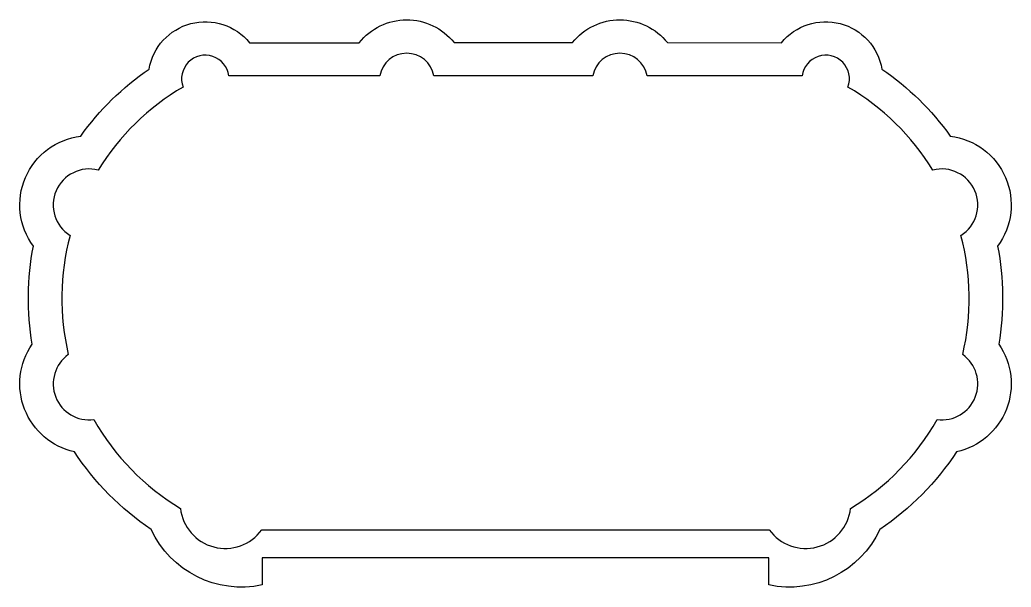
# Model space of a CAD drawing. Extents: x 136.1 to 171.7, y 206.3 to 226.7.
import ezdxf

# ---------------------------------------------------------------- set-up
doc = ezdxf.new("R2010")
doc.units = 0
doc.header["$LTSCALE"] = 15
doc.layers.get('0').update_dxf_attribs({"linetype": 'CONTINUOUS'})

msp = doc.modelspace()

# ---------------------------------------------------------------- linework, layer by layer
for points in [[(155.937, 225.872, -0.478117), (159.351, 225.864), (163.446, 225.863, -0.642434), (167.057, 224.915, -0.086588), (169.512, 222.508, -0.57347), (171.212, 218.553, -0.088751), (171.253, 215.031, -0.533899), (169.739, 211.172, -0.099014), (166.98, 208.384, -0.350628), (162.989, 206.387), (162.989, 207.367), (144.789, 207.367), (144.789, 206.387, -0.350628), (140.798, 208.384, -0.099014), (138.04, 211.172, -0.533899), (136.526, 215.031, -0.088751), (136.567, 218.553, -0.57347), (138.267, 222.508, -0.086588), (140.722, 224.915, -0.642294), (144.332, 225.863), (148.274, 225.861, -0.479993), (151.681, 225.872)], [(158.618, 224.669, 0.834413), (156.664, 224.669), (150.95, 224.669, 0.841617), (149.013, 224.669), (143.59, 224.669, 1.120892), (141.944, 224.27, 0.12302), (138.895, 221.287, 0.855263), (137.885, 218.938, 0.123339), (137.823, 214.662, 0.780217), (138.74, 212.325, 0.128606), (141.849, 209.137, 0.684615), (144.774, 208.367), (163.005, 208.367, 0.684615), (165.93, 209.137, 0.128606), (169.039, 212.325, 0.780217), (169.956, 214.662, 0.123339), (169.894, 218.938, 0.855263), (168.884, 221.287, 0.12302), (165.835, 224.27, 1.120892), (164.189, 224.669)]]:
    msp.add_lwpolyline(points, format="xyb", close=True)

doc.saveas('drawing.dxf')
